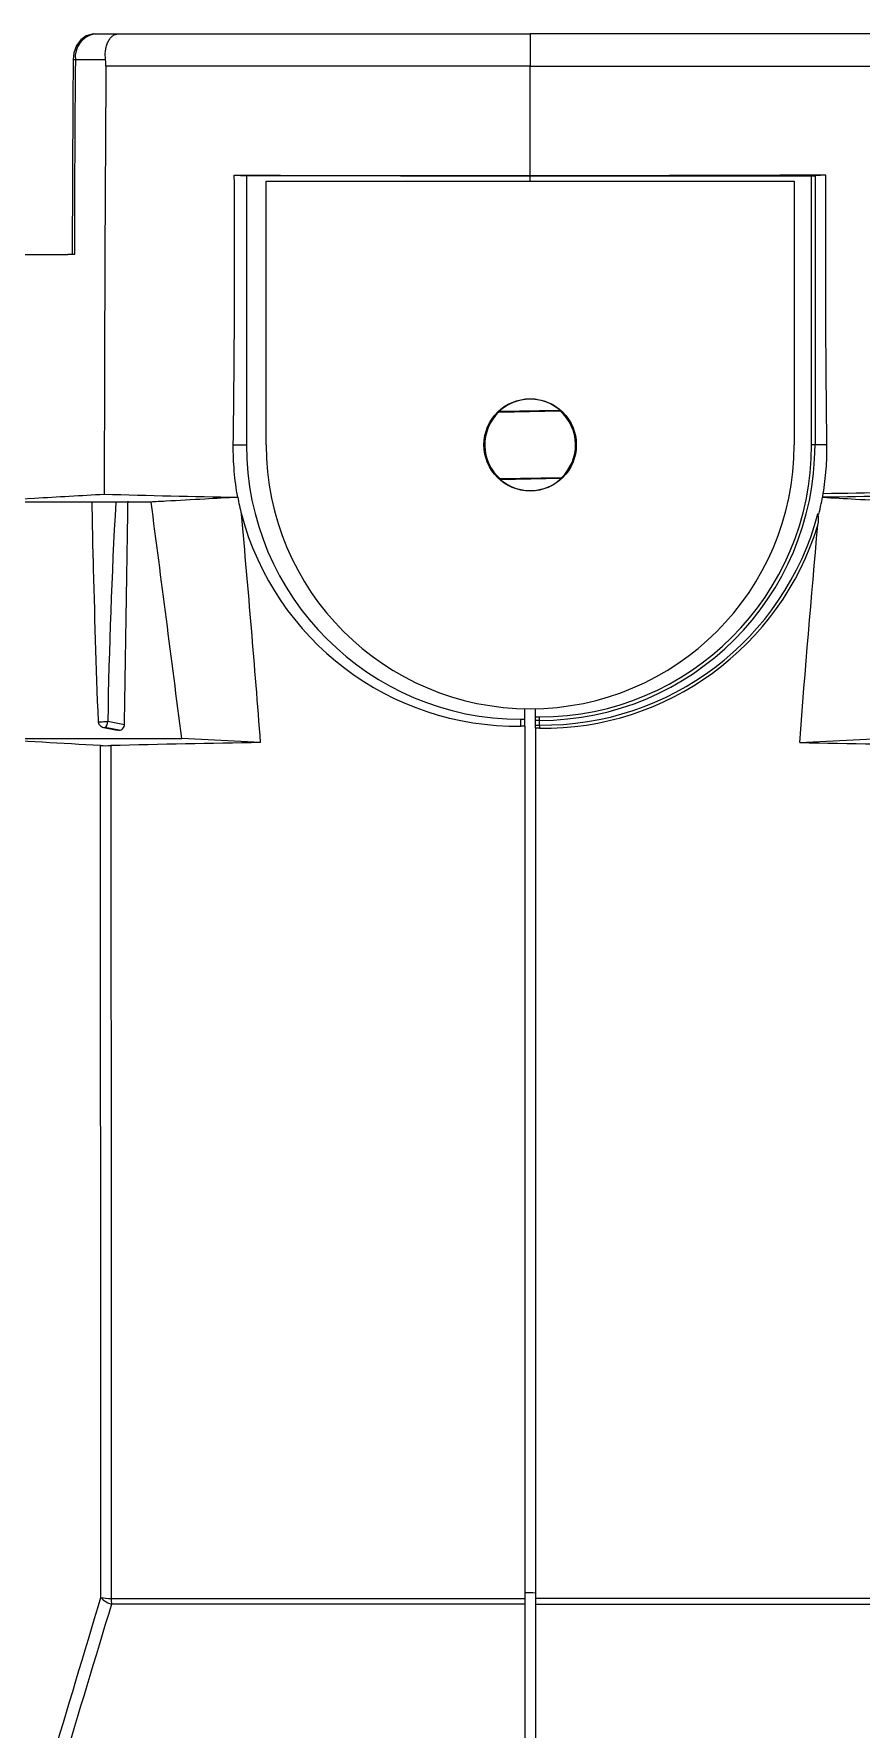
# Model space of a CAD drawing. Extents: x 9.3 to 87, y 1.1 to 68.8.
# Drawn here: x 36.29 to 39.43, y 6.65 to 13.08 of the extents above; entities that cross this region are included whole.
import ezdxf

# ---------------------------------------------------------------- set-up
doc = ezdxf.new("R2010")
doc.units = 0
doc.header["$MEASUREMENT"] = 0
doc.linetypes.add('SLD-Solid', pattern=[0])
doc.layers.add('OBJECT', color=7, linetype='CONTINUOUS')

msp = doc.modelspace()

# ---------------------------------------------------------------- linework, layer by layer
at = {"layer": 'OBJECT', "linetype": 'SLD-Solid', "lineweight": 15}
for p, q in [((36.6113, 13.079), (38.1725, 13.079)), ((38.1725, 13.079), (38.1725, 12.9566)), ((39.7338, 13.079), (38.1725, 13.079)), ((38.1725, 13.079), (38.1725, 12.9566)), ((38.1725, 12.9566), (36.5655, 12.9566)), ((38.1725, 12.541), (38.1725, 12.9566)), ((38.1725, 12.541), (38.1725, 12.9566)), ((38.1725, 12.9566), (39.7731, 12.9566)), ((37.0517, 12.5437), (37.0975, 12.541)), ((38.1725, 12.541), (37.0975, 12.541)), ((37.0975, 12.541), (37.0975, 11.521)), ((38.1725, 12.541), (38.1725, 12.541)), ((38.1725, 12.521), (38.1725, 12.541)), ((38.1725, 12.541), (38.1725, 12.541)), ((38.1725, 12.541), (39.2389, 12.541)), ((38.1725, 12.521), (38.1725, 12.541)), ((39.2389, 11.521), (39.2389, 12.541)), ((39.2933, 12.5437), (39.2519, 12.5412)), ((39.2519, 12.5412), (39.2519, 11.521)), ((37.1725, 11.521), (37.1725, 12.521)), ((37.1725, 12.521), (39.1725, 12.521)), ((39.1725, 12.521), (39.1725, 11.521)), ((36.0904, 12.243), (36.4106, 12.243)), ((36.4106, 12.243), (36.4206, 12.243)), ((38.0541, 11.6457), (38.2862, 11.6501)), ((38.055, 11.6485), (38.2851, 11.6528)), ((37.0479, 11.521), (37.0975, 11.521)), ((39.2519, 11.521), (39.2389, 11.521)), ((39.2971, 11.521), (39.2519, 11.521)), ((38.291, 11.3962), (38.0589, 11.3918)), ((38.29, 11.3935), (38.0599, 11.3891)), ((36.5123, 11.3044), (36.5156, 11.09)), ((38.1375, 10.481), (38.1525, 10.481)), ((38.1375, 10.4549), (38.1375, 10.481)), ((38.1525, 10.481), (38.1525, 10.5212)), ((38.1525, 10.4549), (38.1525, 10.481)), ((38.1925, 10.4896), (38.1925, 10.5212)), ((38.1925, 10.4766), (38.1925, 10.4896)), ((38.1925, 10.4896), (38.2075, 10.4896)), ((38.1925, 10.459), (38.1925, 10.4766)), ((38.2075, 10.4766), (38.1925, 10.4766)), ((38.2075, 10.4766), (38.2075, 10.4896)), ((38.2075, 10.459), (38.2075, 10.4766)), ((36.5564, 10.4501), (36.6075, 10.4394)), ((36.5614, 10.4494), (36.6114, 10.439)), ((36.615, 10.439), (36.5619, 10.4494)), ((36.5723, 10.4737), (36.6354, 10.4613)), ((36.615, 10.439), (36.6114, 10.439)), ((37.1511, 10.3923), (36.8525, 10.4079)), ((39.194, 10.3923), (39.4978, 10.4082)), ((36.5849, 7.1477), (38.1525, 7.1477)), ((39.7601, 7.1477), (38.1925, 7.1477)), ((38.1525, 7.1266), (36.5864, 7.1266)), ((38.1925, 7.1266), (39.7586, 7.1266))]:
    msp.add_line(p, q, dxfattribs=at)
at = {"layer": 'OBJECT', "linetype": 'SLD-Solid', "lineweight": 15, "flags": 128}
for points in [[(36.522, 13.0782), (36.5171, 13.0787), (36.4903, 13.0713), (36.47, 13.0567), (36.4542, 13.0355), (36.4439, 13.0073), (36.4413, 12.9801)], [(36.441, 12.9801), (36.4395, 12.8263), (36.4374, 12.243)]]:
    msp.add_lwpolyline(points, dxfattribs=at)
at = {"layer": 'OBJECT', "linetype": 'SLD-Solid', "lineweight": 15}
for radius in [0.175, 0.1745]:
    msp.add_circle((38.1725, 11.521), radius, dxfattribs=at)
for centre, radius, start, end in [((36.5391, 12.9903), 0.0902, 100.5501, 186.18831), ((36.4471, 12.9398), 0.0408, 86.75783, 98.98726), ((138.2474, 12.0837), 101.8019, 179.495239, 179.910368), ((39.2403, 12.7913), 0.2503, 269.66811, 272.64225), ((38.1725, 11.521), 0.172, 133.51111, 228.66212), ((38.1725, 11.521), 0.1734, 49.50494, 132.66829), ((38.1725, 11.521), 0.172, 313.51111, 48.66212), ((38.1375, 11.521), 1.04, 180, 270), ((38.1725, 11.521), 1, 180, 0), ((38.2075, 11.521), 1.0443, 270, 0), ((38.2075, 11.521), 1.0313, 270, 0), ((38.1725, 11.521), 0.1734, 229.50494, 312.66829), ((38.1375, 11.521), 1.091, 190.45714, 193.92174), ((38.2075, 11.521), 1.091, 346.07826, 350.24689), ((58.1385, 10.1071), 21.5693, 176.8177, 179.02602), ((38.123, 11.5352), 1.0804, 194.83777, 270.76783), ((38.2222, 11.5355), 1.0766, 269.21919, 345.14072), ((39.1703, 11.2388), 0.0948, 346.81138, 12.55843), ((38.2212, 11.5357), 1.089, 269.27872, 342.99097), ((78.3449, 12.0765), 41.8402, 181.35095, 182.19665), ((36.5614, 10.4756), 0.0262, 189.49774, 270.1168), ((36.5456, 10.4706), 0.0266, 307.50725, 3.18696), ((36.6141, 10.4603), 0.0213, 272.47742, 2.64522), ((40.1139, 10.4426), 1.9064, 179.50819, 179.87515), ((36.565, 10.9608), 0.58, 267.98325, 271.88745), ((36.5871, 7.3531), 0.2054, 258.43972, 269.38114), ((36.6094, 7.2085), 0.085, 221.73569, 254.33277), ((36.8264, 7.1547), 0.2416, 181.65455, 186.67429)]:
    msp.add_arc(centre, radius, start, end, dxfattribs=at)
for centre, major_axis, ratio, start_param, end_param in [((38.1712, 11.5933), (-0.0027, 0.1447), 0.866031, 1.163425, 1.183696), ((38.1712, 11.5933), (-0.0027, 0.1447), 0.866031, 5.099489, 5.11976), ((38.1739, 11.4486), (-0.0027, 0.1447), 0.866031, 1.957896, 1.978167), ((38.1739, 11.4486), (-0.0027, 0.1447), 0.866031, 4.305018, 4.325289), ((38.1725, -23.2628), (-3.3449, 44.0055), 0.043321, 5.580361, 5.612626)]:
    msp.add_ellipse(centre, major_axis=major_axis, ratio=ratio, start_param=start_param, end_param=end_param, dxfattribs=at)
for points, knots in [([(36.5226, 13.079), (36.5421, 13.079), (36.5616, 13.079), (36.5811, 13.079), (36.5911, 13.079), (36.6012, 13.079), (36.6113, 13.079)], [0.001774252, 0.001774252, 0.001774252, 0.001774252, 0.004640259, 0.004640259, 0.004640259, 0.00612036, 0.00612036, 0.00612036, 0.00612036]), ([(36.564, 12.9807), (36.5631, 12.9877), (36.5627, 12.9945), (36.5629, 13.0077), (36.5635, 13.0142), (36.5655, 13.0264), (36.5669, 13.0321), (36.5704, 13.0427), (36.5725, 13.0477), (36.5772, 13.0564), (36.5798, 13.0603), (36.5854, 13.067), (36.5884, 13.0699), (36.5946, 13.0744), (36.5979, 13.0761), (36.6045, 13.0784), (36.6079, 13.079), (36.6113, 13.079)], [0, 0, 0, 0, 0.125, 0.125, 0.25, 0.25, 0.375, 0.375, 0.5, 0.5, 0.625, 0.625, 0.75, 0.75, 0.875, 0.875, 1, 1, 1, 1]), ([(36.564, 12.9807), (36.53, 12.9806), (36.496, 12.9806), (36.462, 12.9806), (36.4578, 12.9805), (36.4536, 12.9805), (36.4494, 12.9805)], [0.000081109, 0.000081109, 0.000081109, 0.000081109, 0.00508, 0.00508, 0.00508, 0.005698078, 0.005698078, 0.005698078, 0.005698078]), ([(37.0647, 11.3229), (37.0587, 11.3556), (37.0543, 11.3885), (37.0487, 11.4545), (37.0475, 11.4876), (37.0479, 11.521)], [0, 0, 0, 0, 0.5, 0.5, 1, 1, 1, 1]), ([(39.2828, 11.3369), (39.288, 11.3673), (39.2918, 11.3979), (39.2965, 11.4592), (39.2975, 11.49), (39.2971, 11.521)], [0, 0, 0, 0, 0.5, 0.5, 1, 1, 1, 1]), ([(36.0888, 11.3073), (36.1573, 11.3114), (36.2259, 11.3154), (36.2944, 11.3193), (36.3825, 11.3243), (36.4706, 11.3293), (36.5587, 11.3342)], [0, 0, 0, 0, 0.01018856, 0.01018856, 0.01018856, 0.02327874, 0.02327874, 0.02327874, 0.02327874]), ([(37.0648, 11.3224), (37.0231, 11.3201), (36.9814, 11.3178), (36.9397, 11.3156), (36.8905, 11.3129), (36.8413, 11.3102), (36.7921, 11.3075), (36.7798, 11.3068), (36.7675, 11.3061), (36.7552, 11.3055), (36.7491, 11.3051), (36.7429, 11.3048), (36.7368, 11.3045), (36.7367, 11.3045), (36.7366, 11.3044), (36.7365, 11.3044)], [0.0238353, 0.0238353, 0.0238353, 0.0238353, 0.03024555, 0.03024555, 0.03024555, 0.03780694, 0.03780694, 0.03780694, 0.03969728, 0.03969728, 0.03969728, 0.04064246, 0.04064246, 0.04064246, 0.04065345, 0.04065345, 0.04065345, 0.04065345]), ([(39.281, 11.3223), (39.3225, 11.3201), (39.3639, 11.3178), (39.4054, 11.3156), (39.4546, 11.3129), (39.5038, 11.3102), (39.5529, 11.3075), (39.5652, 11.3068), (39.5775, 11.3061), (39.5898, 11.3055), (39.596, 11.3051), (39.6021, 11.3048), (39.6083, 11.3045), (39.6098, 11.3044), (39.6114, 11.3043), (39.6129, 11.3042), (39.6132, 11.3042), (39.6136, 11.3042), (39.6139, 11.3042)], [0.02387482, 0.02387482, 0.02387482, 0.02387482, 0.03024555, 0.03024555, 0.03024555, 0.03780694, 0.03780694, 0.03780694, 0.03969728, 0.03969728, 0.03969728, 0.04064246, 0.04064246, 0.04064246, 0.04087875, 0.04087875, 0.04087875, 0.04092889, 0.04092889, 0.04092889, 0.04092889]), ([(36.7365, 11.3044), (36.642, 11.3044), (36.5491, 11.3044), (36.4124, 11.3044), (36.3672, 11.3044), (36.2777, 11.3044), (36.2334, 11.3044), (36.1023, 11.3044), (36.0172, 11.3044), (35.893, 11.3044), (35.8521, 11.3044), (35.7716, 11.3044), (35.7318, 11.3044), (35.6148, 11.3044), (35.5396, 11.3044), (35.4309, 11.3044), (35.3954, 11.3044), (35.3258, 11.3044), (35.2916, 11.3044), (35.1249, 11.3044), (35.0045, 11.3044), (34.8972, 11.3044)], [0, 0, 0, 0, 0.125, 0.125, 0.1875, 0.1875, 0.25, 0.25, 0.375, 0.375, 0.4375, 0.4375, 0.5, 0.5, 0.625, 0.625, 0.6875, 0.6875, 0.75, 0.75, 1, 1, 1, 1]), ([(39.2664, 11.2585), (39.2664, 11.2585), (39.2664, 11.2585), (39.2663, 11.2585), (39.2652, 11.2588), (39.264, 11.2591), (39.2628, 11.2594)], [0, 0, 0, 0, 0.0000048399, 0.0000048399, 0.0000048399, 0.0001904321, 0.0001904321, 0.0001904321, 0.0001904321]), ([(36.5355, 10.4713), (36.5403, 10.4715), (36.5501, 10.4719), (36.5647, 10.472), (36.5722, 10.472)], [0, 0, 0, 0, 0.488037, 1, 1, 1, 1]), ([(38.1525, 10.4549), (38.1525, 10.3178), (38.1525, 10.112), (38.1525, 9.8719), (38.1525, 9.7518), (38.1525, 9.7004), (38.1525, 9.6746), (38.1525, 9.6659), (38.1525, 9.6485), (38.1525, 9.3614), (38.1525, 9.0751), (38.1525, 8.2449), (38.1525, 7.6947), (38.1525, 7.1477)], [0, 0, 0, 0, 0.125, 0.1875, 0.21875, 0.234375, 0.234375, 0.242187, 0.242187, 0.25, 0.5, 0.5, 1, 1, 1, 1]), ([(38.1925, 10.4468), (38.1925, 10.31), (38.1925, 10.1047), (38.1925, 9.8652), (38.1925, 9.7454), (38.1925, 9.6941), (38.1925, 9.6727), (38.1925, 9.6683), (38.1925, 9.6596), (38.1925, 9.6466), (38.1925, 9.3559), (38.1925, 9.0703), (38.1925, 8.2422), (38.1925, 7.6933), (38.1925, 7.1477)], [0, 0, 0, 0, 0.125, 0.1875, 0.21875, 0.234375, 0.234375, 0.238281, 0.238281, 0.242188, 0.25, 0.5, 0.5, 1, 1, 1, 1]), ([(34.873, 10.4079), (34.8873, 10.4079), (34.9016, 10.4079), (34.9307, 10.4079), (34.9455, 10.4079), (34.9906, 10.4079), (35.0215, 10.4079), (35.1173, 10.4079), (35.1848, 10.4079), (35.2917, 10.4079), (35.3282, 10.4079), (35.4028, 10.4079), (35.4409, 10.4079), (35.5576, 10.4079), (35.6387, 10.4079), (35.8071, 10.4079), (35.8941, 10.4079), (36.0733, 10.4079), (36.1654, 10.4079), (36.4499, 10.4079), (36.6473, 10.4079), (36.8525, 10.4079)], [0, 0, 0, 0, 0.03125, 0.03125, 0.0625, 0.0625, 0.125, 0.125, 0.25, 0.25, 0.3125, 0.3125, 0.375, 0.375, 0.5, 0.5, 0.625, 0.625, 0.75, 0.75, 1, 1, 1, 1]), ([(36.546, 7.1519), (36.5456, 7.6871), (36.5455, 8.2239), (36.5453, 9.0315), (36.5451, 9.3012), (36.5448, 9.8408), (36.5446, 10.1109), (36.5445, 10.3812)], [0, 0, 0, 0, 0.5, 0.5, 0.75, 0.75, 1, 1, 1, 1]), ([(36.5841, 10.3811), (36.5841, 10.1105), (36.5842, 9.8401), (36.5845, 9.2997), (36.5846, 9.0297), (36.5847, 8.2211), (36.5847, 7.6836), (36.5849, 7.1477)], [0, 0, 0, 0, 0.25, 0.25, 0.5, 0.5, 1, 1, 1, 1]), ([(38.1525, 7.1266), (38.1525, 6.9406), (38.1525, 6.7546), (38.1525, 6.5685), (38.1525, 6.5483), (38.1525, 6.5282), (38.1525, 6.508)], [0.02189748, 0.02189748, 0.02189748, 0.02189748, 0.03826589, 0.03826589, 0.03826589, 0.04004275, 0.04004275, 0.04004275, 0.04004275]), ([(38.1925, 7.1266), (38.1925, 6.9406), (38.1925, 6.7546), (38.1925, 6.5685), (38.1925, 6.5483), (38.1925, 6.5282), (38.1925, 6.508)], [0.02189748, 0.02189748, 0.02189748, 0.02189748, 0.03826589, 0.03826589, 0.03826589, 0.04004275, 0.04004275, 0.04004275, 0.04004275])]:
    msp.add_open_spline(points, degree=3, knots=knots, dxfattribs=at)
for points, degree in [([(36.5655, 12.9566), (36.5655, 12.9648), (36.565, 12.9728), (36.564, 12.9807)], 3), ([(36.5655, 12.9566), (36.5637, 12.7187), (36.5623, 12.4809), (36.5613, 12.243)], 3), ([(37.0479, 11.521), (37.0524, 11.8625), (37.0537, 12.2034), (37.0517, 12.5437)], 3), ([(37.0517, 12.5437), (37.4235, 12.5419), (37.7971, 12.541), (38.1725, 12.541)], 3), ([(39.2933, 12.5437), (38.9216, 12.5419), (38.548, 12.541), (38.1725, 12.541)], 3), ([(39.2971, 11.521), (39.2926, 11.8625), (39.2914, 12.2034), (39.2933, 12.5437)], 3), ([(36.4456, 12.243), (36.4373, 12.243), (36.4289, 12.243), (36.4206, 12.243)], 3), ([(36.5613, 12.243), (36.56, 11.9399), (36.5592, 11.637), (36.5587, 11.3342)], 3), ([(36.5587, 11.3342), (36.7264, 11.3293), (36.8951, 11.3257), (37.0647, 11.3229)], 3), ([(39.7775, 11.3331), (39.6129, 11.3285), (39.4474, 11.325), (39.281, 11.3223)], 3), ([(39.2827, 11.3361), (39.2828, 11.3364), (39.2828, 11.3367), (39.2828, 11.3369)], 3), ([(39.2828, 11.3369), (39.4494, 11.3395), (39.6152, 11.3431), (39.7799, 11.3477)], 3), ([(36.6354, 10.4613), (36.6489, 11.3072)], 1), ([(37.0786, 11.2585), (37.0786, 11.2585), (37.0787, 11.2585), (37.0787, 11.2585)], 3), ([(37.1511, 10.3923), (37.1293, 10.6815), (37.1051, 10.9702), (37.0787, 11.2585)], 3), ([(39.194, 10.3923), (39.2147, 10.6677), (39.2376, 10.9426), (39.2626, 11.2171)], 3), ([(36.5354, 10.4728), (36.5355, 10.4713)], 1), ([(36.5619, 10.4494), (36.5614, 10.4494)], 1), ([(36.5722, 10.472), (36.5723, 10.4737)], 1), ([(36.6114, 10.439), (36.6076, 10.4397)], 1), ([(38.1525, 10.4549), (38.1475, 10.4549), (38.1425, 10.4549), (38.1375, 10.4549)], 3), ([(38.1925, 10.4468), (38.1925, 10.4518), (38.1925, 10.4565), (38.1925, 10.459)], 3), ([(38.1925, 10.459), (38.1975, 10.459), (38.2025, 10.459), (38.2075, 10.459)], 3), ([(38.2075, 10.4468), (38.2025, 10.4468), (38.1975, 10.4468), (38.1925, 10.4468)], 3), ([(36.5445, 10.3812), (36.398, 10.3893), (36.2515, 10.3976), (36.1049, 10.4063)], 3), ([(37.1511, 10.3923), (36.9608, 10.3898), (36.7718, 10.3862), (36.5841, 10.3811)], 3), ([(39.194, 10.3923), (39.3842, 10.3898), (39.5732, 10.3862), (39.761, 10.3811)], 3), ([(36.3572, 6.5203), (36.4199, 6.73), (36.4827, 6.9406), (36.546, 7.1519)], 3), ([(38.1525, 7.1705), (38.1659, 7.1704), (38.1792, 7.1702), (38.1925, 7.1701)], 3), ([(38.1525, 7.1477), (38.1525, 7.1402), (38.1525, 7.1332), (38.1525, 7.1266)], 3), ([(38.1925, 7.1477), (38.1925, 7.1402), (38.1925, 7.1332), (38.1925, 7.1266)], 3), ([(36.5864, 7.1266), (36.5238, 6.9197), (36.4616, 6.7134), (36.3994, 6.508)], 3)]:
    msp.add_open_spline(points, degree=degree, dxfattribs=at)

doc.saveas('drawing.dxf')
